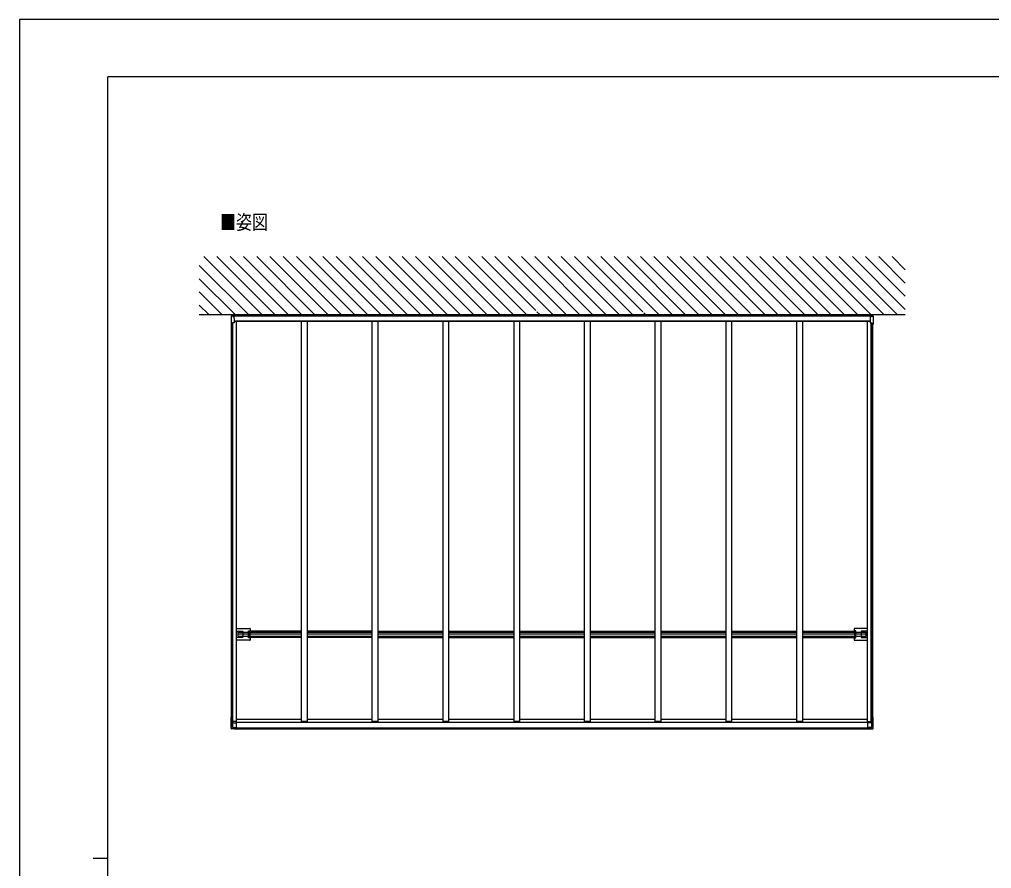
# Model space of a CAD drawing. Units: millimetres, scale not verified. Extents: x -10512 to 10512, y -7425 to 7425.
# Drawn here: x -10512 to -2270, y 225 to 7425 of the extents above; entities that cross this region are included whole.
import ezdxf
from ezdxf.enums import TextEntityAlignment as Align

# ---------------------------------------------------------------- set-up
doc = ezdxf.new("R2010")
doc.units = ezdxf.units.MM
doc.header["$LTSCALE"] = 40
for name, color, linetype in [('0-2_USER1', 3, 'Continuous'), ('0-3_YKK_11', 7, 'Continuous'), ('0-5_YKK_13', 4, 'Continuous'), ('0-6_YKK_A1', 4, 'Continuous'), ('0-8_YKK_ZWAK', 7, 'Continuous')]:
    doc.layers.add(name, color=color, linetype=linetype)
doc.styles.add('ＭＳ ゴシック', font='')
doc.styles.get('ＭＳ ゴシック').set_extended_font_data('MS Gothic')

msp = doc.modelspace()

# ---------------------------------------------------------------- linework, layer by layer
at = {"layer": '0-3_YKK_11'}
for p, q in [((-8697.45, 4916.99), (-8700.03, 4918.28)), ((-8697.45, 4914.57), (-8700.03, 4913.28)), ((-8697.7, 4921.68), (-8697.45, 4921.68)), ((-8697.7, 4909.88), (-8697.7, 4921.68)), ((-3294.2, 4921.68), (-3294.45, 4921.68)), ((-3294.45, 4916.99), (-3291.87, 4918.28)), ((-3294.45, 4914.57), (-3291.87, 4913.28)), ((-3294.2, 4909.88), (-3294.2, 4921.68))]:
    msp.add_line(p, q, dxfattribs=at)
for points in [[(-8697.45, 4921.68), (-8697.45, 4909.88), (-8697.7, 4909.88)], [(-3294.45, 4921.68), (-3294.45, 4909.88), (-3294.2, 4909.88)]]:
    msp.add_lwpolyline(points, dxfattribs=at)
for centre, start, end in [((-8692.75, 4915.78), 129.98313, 230.01687), ((-3299.15, 4915.78), 309.98313, 50.01687)]:
    msp.add_arc(centre, 7.7, start, end, dxfattribs=at)
at = {"layer": '0-5_YKK_13'}
for p, q in [((-8717.83, 4907.61), (-8717.83, 4838.57)), ((-8717.42, 4905.88), (-8717.42, 4837.25)), ((-8699.52, 4912.1), (-8712, 4911.42)), ((-8698.32, 4910.46), (-8711.65, 4909.78)), ((-8697.45, 4901.93), (-8697.45, 4922.36)), ((-8695.95, 4922.36), (-8697.45, 4922.36)), ((-8695.95, 4901.93), (-8697.45, 4901.93)), ((-8692.95, 4890.06), (-8692.95, 4910.83)), ((-8692.95, 4890.06), (-8692.95, 4888.41)), ((-8692.95, 4888.63), (-8692.95, 4888.41)), ((-8692.95, 4888.41), (-8692.95, 4853.64)), ((-3298.95, 4910.83), (-3298.95, 4853.64)), ((-3298.95, 4901.22), (-3298.95, 4901.93)), ((-3298.95, 4901.22), (-3298.95, 4899.58)), ((-3298.95, 4899.8), (-3298.95, 4899.58)), ((-3295.95, 4922.36), (-3294.45, 4922.36)), ((-3295.95, 4901.93), (-3294.45, 4901.93)), ((-3294.45, 4901.93), (-3294.45, 4922.36)), ((-3293.59, 4910.46), (-3280.25, 4909.78)), ((-3292.39, 4912.1), (-3279.9, 4911.42)), ((-3274.48, 4906.64), (-3274.48, 4837.25)), ((-3274.09, 4908.43), (-3274.07, 4838.57)), ((-8706.78, 4852.97), (-8706.78, 4842.79)), ((-3285.12, 4852.97), (-3285.12, 4842.79)), ((-8670.95, 2261.66), (-8558, 2261.66)), ((-8670.95, 2237.21), (-8618, 2237.21)), ((-8617, 2236.21), (-8617, 2186.21)), ((-8570.5, 2181.51), (-8570.5, 2240.91)), ((-8569.5, 2241.91), (-8558.58, 2241.91)), ((-8557.59, 2241.96), (-8558.62, 2240.93)), ((-8557, 2260.66), (-8557, 2240.55)), ((-3434.9, 2260.66), (-3434.9, 2240.55)), ((-3434.32, 2241.96), (-3433.28, 2240.93)), ((-3320.95, 2261.66), (-3433.9, 2261.66)), ((-3422.4, 2241.91), (-3433.32, 2241.91)), ((-3421.4, 2181.51), (-3421.4, 2240.91)), ((-3374.9, 2236.21), (-3374.9, 2186.21)), ((-3320.95, 2237.21), (-3373.9, 2237.21)), ((-8618, 2185.21), (-8670.95, 2185.21)), ((-8558, 2160.76), (-8670.95, 2160.76)), ((-8558.58, 2180.51), (-8569.5, 2180.51)), ((-8558.62, 2181.48), (-8557.59, 2180.45)), ((-8557, 2181.87), (-8557, 2161.76)), ((-3434.9, 2181.87), (-3434.9, 2161.76)), ((-3433.28, 2181.48), (-3434.32, 2180.45)), ((-3433.9, 2160.76), (-3320.95, 2160.76)), ((-3433.32, 2180.51), (-3422.4, 2180.51)), ((-3373.9, 2185.21), (-3320.95, 2185.21)), ((-8717.83, 1414.8), (-8717.83, 1507.58)), ((-8717.42, 1413.87), (-8717.42, 1506.25)), ((-8714.95, 1507.47), (-8716.77, 1507.49)), ((-8716.37, 1506.34), (-8714.95, 1506.36)), ((-8714.95, 1507.74), (-8716.01, 1507.62)), ((-8715.8, 1507.59), (-8714.95, 1507.57)), ((-8714.95, 1506.26), (-8715.52, 1506.25)), ((-8708.32, 1504.85), (-8706.93, 1504.85)), ((-8707.15, 1504.74), (-8706.93, 1504.85)), ((-8706.93, 1499.86), (-8706.93, 1504.85)), ((-8706.78, 1498.04), (-8706.78, 1422.14)), ((-3285.12, 1498.04), (-3285.12, 1422.14)), ((-3284.75, 1504.74), (-3284.97, 1504.85)), ((-3283.58, 1504.85), (-3284.97, 1504.85)), ((-3284.97, 1499.86), (-3284.97, 1504.85)), ((-3276.95, 1507.74), (-3275.89, 1507.62)), ((-3276.1, 1507.59), (-3276.95, 1507.57)), ((-3276.95, 1507.47), (-3275.13, 1507.49)), ((-3275.53, 1506.34), (-3276.95, 1506.36)), ((-3276.95, 1506.26), (-3276.38, 1506.25)), ((-3274.48, 1413.87), (-3274.48, 1506.25)), ((-3274.07, 1414.8), (-3274.07, 1507.58)), ((-8714.74, 1410.2), (-8714.75, 1410.2)), ((-8692.95, 1409.02), (-8711.65, 1410)), ((-8706.9, 1422.09), (-8707.15, 1421.99)), ((-8707.15, 1421.99), (-8692.95, 1421.2)), ((-8706.78, 1422.14), (-8706.9, 1422.09)), ((-8706.78, 1461.52), (-8671.95, 1461.55)), ((-8704.76, 1422), (-8695.95, 1421.54)), ((-8695.95, 1421.6), (-8695.95, 1421.54)), ((-8695.95, 1421.47), (-8695.95, 1421.54)), ((-8692.95, 1421.3), (-8695.95, 1421.47)), ((-8692.95, 1421.3), (-8692.95, 1421.2)), ((-8692.95, 1417.05), (-8692.95, 1421.2)), ((-8692.95, 1421.02), (-8671.95, 1420.82)), ((-8692.95, 1415.55), (-8692.95, 1417.05)), ((-8692.95, 1415.55), (-8692.95, 1409.07)), ((-8692.95, 1409.03), (-8692.95, 1409.07)), ((-8671.95, 1419.14), (-8671.95, 1471.37)), ((-3319.95, 1419.14), (-3319.95, 1471.37)), ((-3285.12, 1461.52), (-3319.95, 1461.55)), ((-3298.95, 1421.02), (-3319.95, 1420.82)), ((-3284.75, 1421.99), (-3298.95, 1421.2)), ((-3298.95, 1421.3), (-3295.95, 1421.47)), ((-3298.95, 1421.3), (-3298.95, 1421.2)), ((-3298.95, 1417.05), (-3298.95, 1421.2)), ((-3298.95, 1415.55), (-3298.95, 1417.05)), ((-3298.95, 1415.55), (-3298.95, 1409.07)), ((-3298.95, 1409.02), (-3280.25, 1410)), ((-3298.95, 1409.03), (-3298.95, 1409.07)), ((-3287.14, 1422), (-3295.95, 1421.54)), ((-3295.95, 1421.6), (-3295.95, 1421.54)), ((-3295.95, 1421.47), (-3295.95, 1421.54)), ((-3285.12, 1422.14), (-3285, 1422.09)), ((-3285, 1422.09), (-3284.75, 1421.99)), ((-3277.16, 1410.2), (-3277.15, 1410.2))]:
    msp.add_line(p, q, dxfattribs=at)
for points in [[(-8717.82, 4908.37), (-8717.82, 4908.07), (-8717.83, 4907.61)], [(-8717.42, 4906.64), (-8717.42, 4906.11), (-8717.42, 4905.88)], [(-8712, 4911.42), (-8713.58, 4911.31), (-8715.31, 4911.16), (-8715.32, 4911.16)], [(-3279.9, 4911.42), (-3278.32, 4911.31), (-3276.59, 4911.16), (-3276.58, 4911.16)], [(-3274.48, 4906.64), (-3274.48, 4906.11), (-3274.48, 4905.88)], [(-3274.08, 4908.37), (-3274.08, 4908.07), (-3274.08, 4907.61)], [(-8717.35, 4837.22), (-8717.41, 4837.23), (-8717.42, 4837.25)], [(-8692.95, 4853.64), (-8707.15, 4852.95), (-8707.15, 4835.73), (-8708.27, 4835.74)], [(-8706.93, 4840.83), (-8706.93, 4835.84), (-8707.15, 4835.73)], [(-3298.95, 4853.64), (-3284.75, 4852.95), (-3284.75, 4835.73), (-3283.63, 4835.74)], [(-3284.97, 4840.83), (-3284.97, 4835.84), (-3284.75, 4835.73)], [(-3274.55, 4837.22), (-3274.49, 4837.23), (-3274.48, 4837.25)], [(-8558.68, 2239.93), (-8558.68, 2183.71), (-8558.68, 2182.48)], [(-8558.55, 2238.71), (-8558.55, 2238.99), (-8557, 2240.55)], [(-3433.35, 2238.71), (-3433.35, 2238.99), (-3434.9, 2240.55)], [(-3433.22, 2239.93), (-3433.22, 2183.71), (-3433.22, 2182.48)], [(-8557, 2181.87), (-8558.55, 2183.42), (-8558.55, 2183.71)], [(-3434.9, 2181.87), (-3433.35, 2183.42), (-3433.35, 2183.71)], [(-8716.77, 1507.49), (-8717.07, 1507.5), (-8717.33, 1507.51), (-8717.55, 1507.53), (-8717.71, 1507.54), (-8717.8, 1507.56), (-8717.82, 1507.59), (-8717.77, 1507.61), (-8717.66, 1507.63)], [(-8717.66, 1507.63), (-8716.19, 1507.8), (-8714.95, 1507.95)], [(-8717.35, 1506.22), (-8717.41, 1506.24), (-8717.42, 1506.26), (-8717.36, 1506.28), (-8717.25, 1506.3), (-8717.09, 1506.32), (-8716.88, 1506.33), (-8716.64, 1506.34), (-8716.37, 1506.34)], [(-8716.01, 1507.62), (-8716.03, 1507.61), (-8716.05, 1507.61), (-8716.04, 1507.6), (-8716.02, 1507.6), (-8715.98, 1507.59), (-8715.93, 1507.59), (-8715.87, 1507.59), (-8715.8, 1507.59)], [(-8715.52, 1506.25), (-8715.58, 1506.25), (-8715.63, 1506.25), (-8715.68, 1506.24), (-8715.72, 1506.24), (-8715.75, 1506.23), (-8715.76, 1506.23), (-8715.76, 1506.23), (-8715.74, 1506.22)], [(-8707.15, 1421.99), (-8707.15, 1504.74), (-8708.27, 1504.75)], [(-3284.75, 1421.99), (-3284.75, 1504.74), (-3283.63, 1504.75)], [(-3274.25, 1507.63), (-3275.71, 1507.8), (-3276.95, 1507.95)], [(-3276.38, 1506.25), (-3276.32, 1506.25), (-3276.27, 1506.25), (-3276.22, 1506.24), (-3276.18, 1506.24), (-3276.15, 1506.23), (-3276.14, 1506.23), (-3276.14, 1506.23), (-3276.16, 1506.22)], [(-3275.89, 1507.62), (-3275.87, 1507.61), (-3275.86, 1507.61), (-3275.86, 1507.6), (-3275.88, 1507.6), (-3275.92, 1507.59), (-3275.97, 1507.59), (-3276.03, 1507.59), (-3276.1, 1507.59)], [(-3274.55, 1506.22), (-3274.49, 1506.24), (-3274.48, 1506.26), (-3274.54, 1506.28), (-3274.65, 1506.3), (-3274.81, 1506.32), (-3275.02, 1506.33), (-3275.26, 1506.34), (-3275.53, 1506.34)], [(-3275.13, 1507.49), (-3274.83, 1507.5), (-3274.57, 1507.51), (-3274.35, 1507.53), (-3274.19, 1507.54), (-3274.1, 1507.56), (-3274.08, 1507.59), (-3274.13, 1507.61), (-3274.25, 1507.63)], [(-8717.82, 1414.04), (-8717.83, 1414.57), (-8717.83, 1414.8)], [(-8717.42, 1413.11), (-8717.42, 1413.65), (-8717.42, 1413.87)], [(-8711.65, 1409.99), (-8713.34, 1410.09), (-8714.75, 1410.19)], [(-3280.25, 1409.99), (-3278.56, 1410.09), (-3277.15, 1410.19)], [(-3274.48, 1413.11), (-3274.48, 1413.65), (-3274.48, 1413.87)], [(-3274.08, 1414.04), (-3274.07, 1414.57), (-3274.07, 1414.8)]]:
    msp.add_lwpolyline(points, dxfattribs=at)
for centre, radius, start, end in [((-8715.08, 4908.43), 2.73, 95.02177, 181.25077), ((-8714.54, 4906.68), 2.87, 94.34735, 180.89355), ((-8709.33, 4854.48), 55.36, 92.39604, 95.62484), ((-3282.57, 4854.48), 55.36, 84.37516, 87.60396), ((-3277.36, 4906.68), 2.87, 359.10645, 85.65265), ((-3276.82, 4908.43), 2.73, 358.74923, 84.97823), ((-8717.47, 4839.52), 1.01, 249.16063, 272.29684), ((-8653, 5164.27), 333.33, 258.8691, 260.19652), ((-8708.44, 4847.29), 11.55, 263.44833, 270.84546), ((-3283.46, 4847.29), 11.55, 269.15454, 276.55167), ((-3338.9, 5164.27), 333.33, 279.80348, 281.1309), ((-3274.44, 4839.52), 1.01, 267.70316, 290.83937), ((-8618, 2236.21), 1, 0, 90), ((-3373.9, 2236.21), 1, 90, 180), ((-8618, 2186.21), 1, 270, 0), ((-3373.9, 2186.21), 1, 180, 270), ((-8653, 1833.28), 333.33, 258.8691, 260.19652), ((-8651.45, 1834.12), 334.14, 258.90733, 260.20202), ((-8708.44, 1516.3), 11.55, 263.44833, 270.84546), ((-3283.46, 1516.3), 11.55, 269.15454, 276.55167), ((-3340.45, 1834.12), 334.14, 279.79798, 281.09267), ((-3338.9, 1833.28), 333.33, 279.80348, 281.1309), ((-8715.3, 1413.93), 2.51, 177.51775, 215.83996), ((-8714.54, 1413.06), 2.86, 179.03107, 265.99674), ((-3277.36, 1413.06), 2.86, 274.00326, 0.96893), ((-3276.6, 1413.93), 2.51, 324.16004, 2.48225)]:
    msp.add_arc(centre, radius, start, end, dxfattribs=at)
for centre, major_axis, ratio, start_param, end_param in [((-8569.5, 2240.91), (-0.71, 0.71), 0.99628, 5.4996506, 7.06672), ((-8558.61, 2239.93), (0, 1), 0.061163, 0.0610865, 1.5707963), ((-8558.58, 2241.97), (-1, 0), 0.061163, 1.5707963, 3.0805061), ((-8558, 2260.66), (0.71, 0.71), 0.99628, 5.4996506, 7.06672), ((-3433.9, 2260.66), (-0.71, 0.71), 0.99628, 5.4996506, 7.06672), ((-3433.32, 2241.97), (1, 0), 0.061163, 3.2026792, 4.712389), ((-3433.29, 2239.93), (0, 1), 0.061163, 4.712389, 6.2220988), ((-3422.4, 2240.91), (0.71, 0.71), 0.99628, 5.4996506, 7.06672), ((-8569.5, 2181.51), (-0.71, -0.71), 0.99628, 5.4996506, 7.06672), ((-8558.61, 2182.48), (0, 1), 0.061163, 1.5707963, 3.0805061), ((-8558.58, 2180.45), (-1, 0), 0.061163, 3.2026792, 4.712389), ((-8558, 2161.76), (0.71, -0.71), 0.99628, 5.4996506, 7.06672), ((-3433.9, 2161.76), (-0.71, -0.71), 0.99628, 5.4996506, 7.06672), ((-3433.32, 2180.45), (1, 0), 0.061163, 1.5707963, 3.0805061), ((-3433.29, 2182.48), (0, 1), 0.061163, 3.2026792, 4.712389), ((-3422.4, 2181.51), (0.71, -0.71), 0.99628, 5.4996506, 7.06672), ((-16105.18, 1821.04), (-8222.56, 430.03), 0.003344, 2.6907723, 2.6932377), ((4113.28, 1821.04), (-8222.56, -430.03), 0.003344, 0.4483549, 0.4508203)]:
    msp.add_ellipse(centre, major_axis=major_axis, ratio=ratio, start_param=start_param, end_param=end_param, dxfattribs=at)
at = {"layer": '0-6_YKK_A1'}
for p, q in [((-8458.41, 4922.36), (-8949.88, 5413.83)), ((-8346.16, 4922.36), (-8837.63, 5413.83)), ((-8233.91, 4922.36), (-8725.38, 5413.83)), ((-8121.65, 4922.36), (-8613.12, 5413.83)), ((-8009.4, 4922.36), (-8500.87, 5413.83)), ((-7897.15, 4922.36), (-8388.62, 5413.83)), ((-7784.89, 4922.36), (-8276.36, 5413.83)), ((-7672.64, 4922.36), (-8164.11, 5413.83)), ((-7560.39, 4922.36), (-8051.86, 5413.83)), ((-7448.13, 4922.36), (-7939.6, 5413.83)), ((-7335.88, 4922.36), (-7827.35, 5413.83)), ((-7223.63, 4922.36), (-7715.1, 5413.83)), ((-7111.37, 4922.36), (-7602.85, 5413.83)), ((-6999.12, 4922.36), (-7490.59, 5413.83)), ((-6886.87, 4922.36), (-7378.34, 5413.83)), ((-6774.61, 4922.36), (-7266.09, 5413.83)), ((-6662.36, 4922.36), (-7153.83, 5413.83)), ((-6550.11, 4922.36), (-7041.58, 5413.83)), ((-6437.85, 4922.36), (-6929.33, 5413.83)), ((-6325.6, 4922.36), (-6817.07, 5413.83)), ((-6213.35, 4922.36), (-6704.82, 5413.83)), ((-6134.62, 4955.88), (-6592.57, 5413.83)), ((-5988.84, 4922.36), (-6480.31, 5413.83)), ((-5876.59, 4922.36), (-6368.06, 5413.83)), ((-5764.34, 4922.36), (-6255.81, 5413.83)), ((-5652.08, 4922.36), (-6143.55, 5413.83)), ((-5539.83, 4922.36), (-6031.3, 5413.83)), ((-5427.58, 4922.36), (-5919.05, 5413.83)), ((-5315.32, 4922.36), (-5806.79, 5413.83)), ((-5226.36, 4945.64), (-5694.54, 5413.83)), ((-5090.82, 4922.36), (-5582.29, 5413.83)), ((-4978.56, 4922.36), (-5470.03, 5413.83)), ((-4866.31, 4922.36), (-5357.78, 5413.83)), ((-4754.06, 4922.36), (-5245.53, 5413.83)), ((-4641.8, 4922.36), (-5133.27, 5413.83)), ((-4529.55, 4922.36), (-5021.02, 5413.83)), ((-4417.3, 4922.36), (-4908.77, 5413.83)), ((-4313.76, 4931.07), (-4796.52, 5413.83)), ((-4192.79, 4922.36), (-4684.26, 5413.83)), ((-4080.54, 4922.36), (-4572.01, 5413.83)), ((-3968.28, 4922.36), (-4459.76, 5413.83)), ((-3856.03, 4922.36), (-4347.5, 5413.83)), ((-3743.78, 4922.36), (-4235.25, 5413.83)), ((-3631.52, 4922.36), (-4123, 5413.83)), ((-3519.27, 4922.36), (-4010.74, 5413.83)), ((-3407.02, 4922.36), (-3898.49, 5413.83)), ((-3294.77, 4922.36), (-3786.24, 5413.83)), ((-3182.51, 4922.36), (-3673.98, 5413.83)), ((-3070.26, 4922.36), (-3561.73, 5413.83)), ((-3000.9, 4965.25), (-3449.48, 5413.83)), ((-3000.9, 5077.51), (-3337.22, 5413.83)), ((-3000.9, 5189.76), (-3224.97, 5413.83)), ((-3000.9, 5302.01), (-3112.72, 5413.83)), ((-8570.67, 4922.36), (-8987.22, 5338.91)), ((-8682.92, 4922.36), (-8987.22, 5226.66)), ((-8795.17, 4922.36), (-8987.22, 5114.41)), ((-8907.43, 4922.36), (-8987.22, 5002.15)), ((-6127.89, 4949.16), (-6128.7, 4949.96)), ((-6101.1, 4922.36), (-6125.71, 4946.97)), ((-8987.22, 4922.36), (-3000.9, 4922.36)), ((-8695.95, 4901.93), (-8695.95, 4922.36)), ((-8695.95, 4910.83), (-3295.95, 4910.83)), ((-8692.95, 4870.47), (-3298.95, 4870.47)), ((-8692.95, 4865.33), (-3298.95, 4865.33)), ((-8670.95, 1471.37), (-8670.95, 4865.33)), ((-8120.95, 1471.37), (-8120.95, 4865.33)), ((-8070.95, 1471.37), (-8070.95, 4865.33)), ((-7520.95, 1471.37), (-7520.95, 4865.33)), ((-7470.95, 1471.37), (-7470.95, 4865.33)), ((-6920.95, 1471.37), (-6920.95, 4865.33)), ((-6870.95, 1471.37), (-6870.95, 4865.33)), ((-6320.95, 4865.33), (-6320.95, 1471.37)), ((-6270.95, 1471.37), (-6270.95, 4865.33)), ((-5720.95, 1471.37), (-5720.95, 4865.33)), ((-5670.95, 1471.37), (-5670.95, 4865.33)), ((-5223.2, 4942.49), (-5224.57, 4943.85)), ((-5203.07, 4922.36), (-5217.44, 4936.72)), ((-5120.95, 1471.37), (-5120.95, 4865.33)), ((-5070.95, 1471.37), (-5070.95, 4865.33)), ((-4520.95, 1471.37), (-4520.95, 4865.33)), ((-4470.95, 1471.37), (-4470.95, 4865.33)), ((-4305.04, 4922.36), (-4308.7, 4926.01)), ((-3920.95, 1471.37), (-3920.95, 4865.33)), ((-3870.95, 1471.37), (-3870.95, 4865.33)), ((-3320.95, 1471.37), (-3320.95, 4865.33)), ((-3295.95, 4901.93), (-3295.95, 4922.36)), ((-8714.95, 1506.07), (-8714.95, 4836.75)), ((-8707.95, 1504.85), (-8707.95, 4835.74)), ((-8702.25, 1471.37), (-8702.25, 4853.19)), ((-3289.65, 1471.37), (-3289.65, 4853.19)), ((-3283.95, 1504.85), (-3283.95, 4835.74)), ((-3276.95, 1506.07), (-3276.95, 4836.75)), ((-8657.95, 2230.01), (-8120.95, 2230.01)), ((-8657.95, 2197.25), (-8657.95, 2230.01)), ((-8120.95, 2238.71), (-8567.45, 2238.71)), ((-8567.45, 2183.71), (-8567.45, 2238.71)), ((-7520.95, 2238.71), (-8070.95, 2238.71)), ((-8070.95, 2230.01), (-7520.95, 2230.01)), ((-7470.95, 2238.71), (-6920.95, 2238.71)), ((-7470.95, 2230.01), (-6920.95, 2230.01)), ((-6870.95, 2238.71), (-6320.95, 2238.71)), ((-6870.95, 2230.01), (-6320.95, 2230.01)), ((-6270.95, 2238.71), (-5720.95, 2238.71)), ((-6270.95, 2230.01), (-5720.95, 2230.01)), ((-5670.95, 2238.71), (-5120.95, 2238.71)), ((-5670.95, 2230.01), (-5120.95, 2230.01)), ((-5070.95, 2238.71), (-4520.95, 2238.71)), ((-5070.95, 2230.01), (-4520.95, 2230.01)), ((-4470.95, 2238.71), (-3920.95, 2238.71)), ((-4470.95, 2230.01), (-3920.95, 2230.01)), ((-3870.95, 2238.71), (-3424.45, 2238.71)), ((-3870.95, 2230.01), (-3333.95, 2230.01)), ((-3333.95, 2197.25), (-3333.95, 2230.01)), ((-8657.95, 2217), (-8120.95, 2217)), ((-8657.95, 2197.25), (-8120.95, 2197.25)), ((-8120.95, 2183.71), (-8567.45, 2183.71)), ((-8070.95, 2217), (-7520.95, 2217)), ((-8070.95, 2197.25), (-7520.95, 2197.25)), ((-7520.95, 2183.71), (-8070.95, 2183.71)), ((-7470.95, 2217), (-6920.95, 2217)), ((-7470.95, 2197.25), (-6920.95, 2197.25)), ((-7470.95, 2183.71), (-6920.95, 2183.71)), ((-6870.95, 2217), (-6320.95, 2217)), ((-6870.95, 2197.25), (-6320.95, 2197.25)), ((-6870.95, 2183.71), (-6320.95, 2183.71)), ((-6270.95, 2217), (-5720.95, 2217)), ((-6270.95, 2197.25), (-5720.95, 2197.25)), ((-6270.95, 2183.71), (-5720.95, 2183.71)), ((-5670.95, 2217), (-5120.95, 2217)), ((-5670.95, 2197.25), (-5120.95, 2197.25)), ((-5670.95, 2183.71), (-5120.95, 2183.71)), ((-5070.95, 2217), (-4520.95, 2217)), ((-5070.95, 2197.25), (-4520.95, 2197.25)), ((-5070.95, 2183.71), (-4520.95, 2183.71)), ((-4470.95, 2217), (-3920.95, 2217)), ((-4470.95, 2197.25), (-3920.95, 2197.25)), ((-4470.95, 2183.71), (-3920.95, 2183.71)), ((-3870.95, 2217), (-3333.95, 2217)), ((-3870.95, 2197.25), (-3333.95, 2197.25)), ((-8670.95, 1492.33), (-8120.95, 1492.33)), ((-8070.95, 1492.33), (-7520.95, 1492.33)), ((-7470.95, 1492.33), (-6920.95, 1492.33)), ((-6870.95, 1492.33), (-6320.95, 1492.33)), ((-6270.95, 1492.33), (-5720.95, 1492.33)), ((-5670.95, 1492.33), (-5120.95, 1492.33)), ((-5070.95, 1492.33), (-4520.95, 1492.33)), ((-4470.95, 1492.33), (-3920.95, 1492.33)), ((-3870.95, 1492.33), (-3320.95, 1492.33)), ((-8670.95, 1471.37), (-8706.78, 1471.37)), ((-8692.95, 1419.14), (-3298.95, 1419.14)), ((-8692.95, 1416.91), (-3298.95, 1416.91)), ((-8692.95, 1411.2), (-3298.95, 1411.2)), ((-8671.95, 1466.27), (-3319.95, 1466.27)), ((-8070.95, 1471.37), (-8120.95, 1471.37)), ((-7470.95, 1471.37), (-7520.95, 1471.37)), ((-6870.95, 1471.37), (-6920.95, 1471.37)), ((-6270.95, 1471.37), (-6320.95, 1471.37)), ((-5670.95, 1471.37), (-5720.95, 1471.37)), ((-5070.95, 1471.37), (-5120.95, 1471.37)), ((-4470.95, 1471.37), (-4520.95, 1471.37)), ((-3870.95, 1471.37), (-3920.95, 1471.37)), ((-3320.95, 1471.37), (-3285.12, 1471.37))]:
    msp.add_line(p, q, dxfattribs=at)
msp.add_lwpolyline([(-3870.95, 2183.71), (-3424.45, 2183.71), (-3424.45, 2238.71)], dxfattribs=at)
at = {"layer": '0-8_YKK_ZWAK'}
for p, q in [((9737.55, 6937.5), (-9762.45, 6937.5)), ((-9762.45, -6312.5), (-9762.45, 6937.5)), ((-9887.45, 312.5), (-9762.45, 312.5))]:
    msp.add_line(p, q, dxfattribs=at)
msp.add_lwpolyline([(-10512.5, -7425), (10512.5, -7425), (10512.5, 7425), (-10512.5, 7425)], close=True, dxfattribs=at)

# ---------------------------------------------------------------- texts
at = {"layer": '0-2_USER1', "style": 'ＭＳ ゴシック', "width": 0.8}
msp.add_text('■姿図', height=123.8, dxfattribs=at).set_placement((-8810.7, 5607.3), align=Align.BOTTOM_LEFT)

doc.saveas('drawing.dxf')
